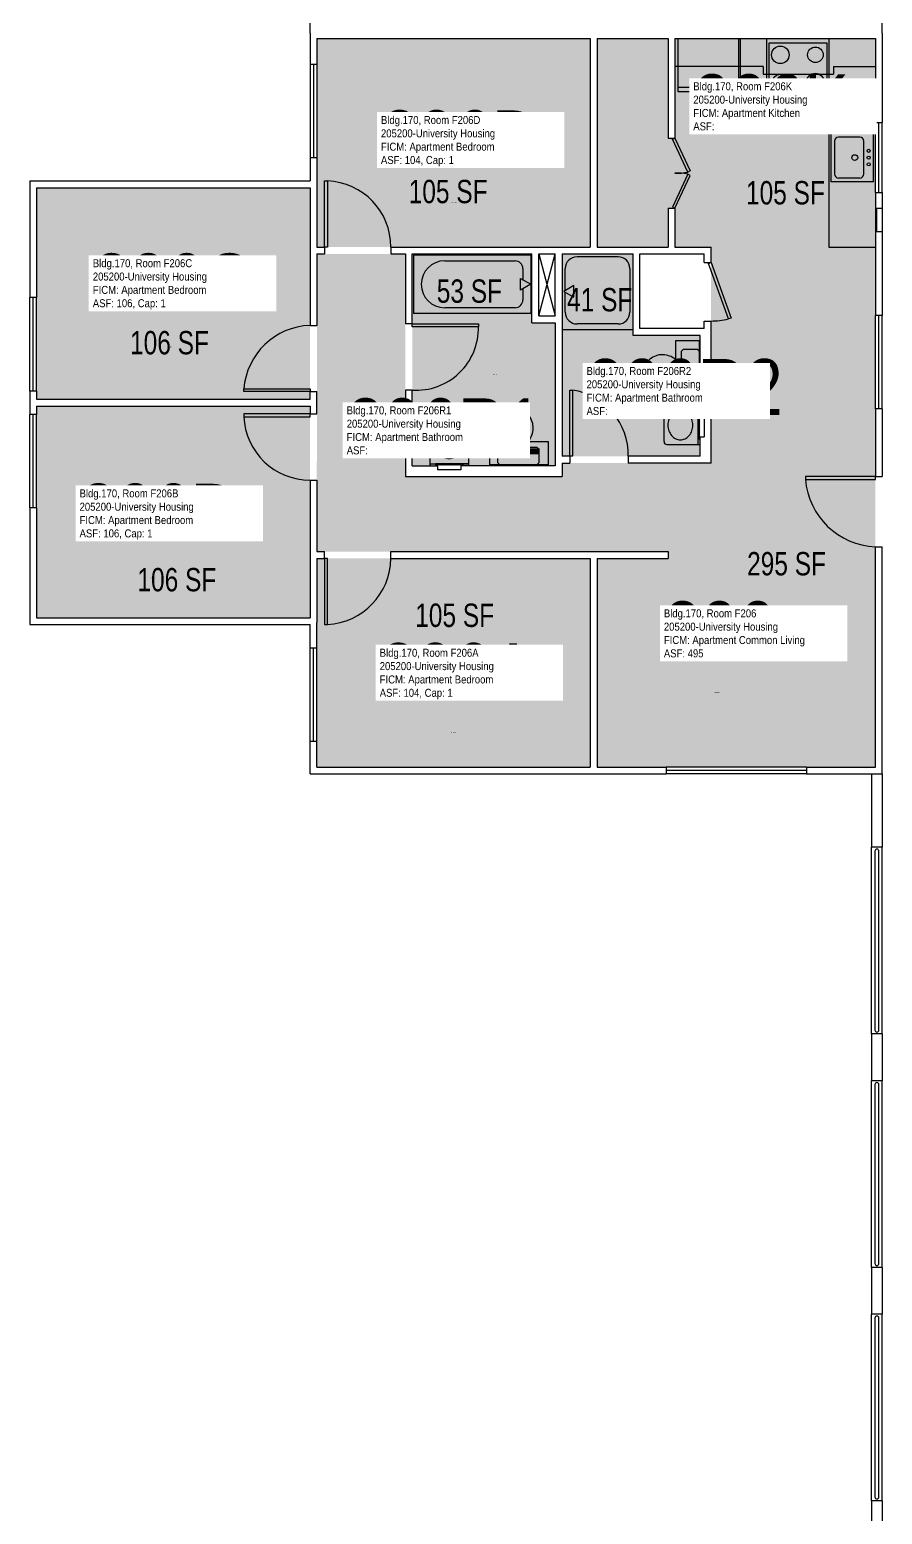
# Model space of a CAD drawing. Header units: inches. Extents: x -56 to 1185, y -144 to 3121.
# Drawn here: x -56 to 382, y 758 to 1521 of the extents above; entities that cross this region are included whole.
import ezdxf
from ezdxf.enums import TextEntityAlignment as Align

# ---------------------------------------------------------------- set-up
doc = ezdxf.new("R2010")
doc.units = ezdxf.units.IN
doc.header["$LTSCALE"] = 10
doc.header["$MEASUREMENT"] = 0
for name, color, linetype in [('A-DOOR', 2, 'CONTINUOUS'), ('A-FLOR', 3, 'CONTINUOUS'), ('A-GLAZ', 1, 'CONTINUOUS'), ('A-IDEN-RNUM', 7, 'CONTINUOUS'), ('A-IDEN-SNUM', 4, 'CONTINUOUS'), ('A-IDEN-VNUM', 4, 'CONTINUOUS'), ('A-WALL', 5, 'CONTINUOUS'), ('AREA-TEXT', 3, 'CONTINUOUS'), ('P-SANR-FIXT', 2, 'CONTINUOUS'), ('Rooms-Category-Color', 7, 'CONTINUOUS'), ('Rooms-College-Color', 7, 'CONTINUOUS'), ('Rooms-Department-Color', 7, 'CONTINUOUS'), ('Rooms-Division-Color', 7, 'CONTINUOUS'), ('Rooms-Information', 7, 'CONTINUOUS')]:
    doc.layers.add(name, color=color, linetype=linetype)
doc.styles.add('CP_AREA', font='arial.ttf', dxfattribs={"height": 15})
doc.styles.add('CP_ROOMSNUMBER', font='arial.ttf', dxfattribs={"height": 1})
doc.styles.add('CP_ROOMVNUMBER', font='arial.ttf', dxfattribs={"width": 0.85, "height": 0.075})

msp = doc.modelspace()

# ---------------------------------------------------------------- hatches: boundary and pattern name
at = {"layer": 'Rooms-Category-Color', "true_color": 0x728ef3}
for points in [[(91.05, 1408.98), (91.05, 1516.23), (231.55, 1516.23), (231.55, 1408.98)], [(235.03, 1516.24), (235.03, 1408.99), (271.53, 1408.99), (271.53, 1428.99), (275.03, 1428.99), (275.03, 1408.99), (378.03, 1408.99), (378.03, 1516.24), (275.03, 1516.24), (275.03, 1464.98), (271.53, 1464.99), (271.53, 1516.24), (235.03, 1516.24)], [(87.55, 1330.73), (87.55, 1439.48), (-52.95, 1439.48), (-52.95, 1330.73)], [(91.03, 1405.49), (91.02, 1252.49), (271.52, 1252.49), (271.52, 1248.99), (235.02, 1248.99), (235.02, 1141.74), (378.02, 1141.74), (378.03, 1408.99), (293.52, 1408.99), (293.52, 1297.99), (217.02, 1297.99), (217.02, 1290.99), (136.53, 1290.99), (136.53, 1405.49)], [(140.03, 1405.49), (140.03, 1296.49), (213.52, 1296.49), (213.52, 1370.11), (201.53, 1370.11), (201.53, 1405.49)], [(217.03, 1405.49), (217.02, 1301.49), (288.02, 1301.49), (288.02, 1363.61), (253.52, 1363.61), (253.53, 1405.49)], [(87.55, 1218.48), (87.55, 1327.23), (-52.95, 1327.23), (-52.95, 1218.48)], [(231.55, 1248.98), (231.55, 1141.73), (91.05, 1141.73), (91.05, 1248.98)]]:
    msp.add_hatch(color=171, dxfattribs=at).paths.add_polyline_path(points)
at = {"layer": 'Rooms-College-Color', "true_color": 0xadadad}
for points in [[(91.05, 1408.98), (91.05, 1516.23), (231.55, 1516.23), (231.55, 1408.98)], [(235.03, 1516.24), (235.03, 1408.99), (271.53, 1408.99), (271.53, 1428.99), (275.03, 1428.99), (275.03, 1408.99), (378.03, 1408.99), (378.03, 1516.24), (275.03, 1516.24), (275.03, 1464.98), (271.53, 1464.99), (271.53, 1516.24), (235.03, 1516.24)], [(87.55, 1330.73), (87.55, 1439.48), (-52.95, 1439.48), (-52.95, 1330.73)], [(91.03, 1405.49), (91.02, 1252.49), (271.52, 1252.49), (271.52, 1248.99), (235.02, 1248.99), (235.02, 1141.74), (378.02, 1141.74), (378.03, 1408.99), (293.52, 1408.99), (293.52, 1297.99), (217.02, 1297.99), (217.02, 1290.99), (136.53, 1290.99), (136.53, 1405.49)], [(140.03, 1405.49), (140.03, 1296.49), (213.52, 1296.49), (213.52, 1370.11), (201.53, 1370.11), (201.53, 1405.49)], [(217.03, 1405.49), (217.02, 1301.49), (288.02, 1301.49), (288.02, 1363.61), (253.52, 1363.61), (253.53, 1405.49)], [(87.55, 1218.48), (87.55, 1327.23), (-52.95, 1327.23), (-52.95, 1218.48)], [(231.55, 1248.98), (231.55, 1141.73), (91.05, 1141.73), (91.05, 1248.98)]]:
    msp.add_hatch(color=253, dxfattribs=at).paths.add_polyline_path(points)
at = {"layer": 'Rooms-Department-Color', "true_color": 0x604aed}
for points in [[(91.05, 1408.98), (91.05, 1516.23), (231.55, 1516.23), (231.55, 1408.98)], [(235.03, 1516.24), (235.03, 1408.99), (271.53, 1408.99), (271.53, 1428.99), (275.03, 1428.99), (275.03, 1408.99), (378.03, 1408.99), (378.03, 1516.24), (275.03, 1516.24), (275.03, 1464.98), (271.53, 1464.99), (271.53, 1516.24), (235.03, 1516.24)], [(87.55, 1330.73), (87.55, 1439.48), (-52.95, 1439.48), (-52.95, 1330.73)], [(91.03, 1405.49), (91.02, 1252.49), (271.52, 1252.49), (271.52, 1248.99), (235.02, 1248.99), (235.02, 1141.74), (378.02, 1141.74), (378.03, 1408.99), (293.52, 1408.99), (293.52, 1297.99), (217.02, 1297.99), (217.02, 1290.99), (136.53, 1290.99), (136.53, 1405.49)], [(140.03, 1405.49), (140.03, 1296.49), (213.52, 1296.49), (213.52, 1370.11), (201.53, 1370.11), (201.53, 1405.49)], [(217.03, 1405.49), (217.02, 1301.49), (288.02, 1301.49), (288.02, 1363.61), (253.52, 1363.61), (253.53, 1405.49)], [(87.55, 1218.48), (87.55, 1327.23), (-52.95, 1327.23), (-52.95, 1218.48)], [(231.55, 1248.98), (231.55, 1141.73), (91.05, 1141.73), (91.05, 1248.98)]]:
    msp.add_hatch(color=173, dxfattribs=at).paths.add_polyline_path(points)
at = {"layer": 'Rooms-Division-Color', "true_color": 0x604aed}
for points in [[(91.05, 1408.98), (91.05, 1516.23), (231.55, 1516.23), (231.55, 1408.98)], [(235.03, 1516.24), (235.03, 1408.99), (271.53, 1408.99), (271.53, 1428.99), (275.03, 1428.99), (275.03, 1408.99), (378.03, 1408.99), (378.03, 1516.24), (275.03, 1516.24), (275.03, 1464.98), (271.53, 1464.99), (271.53, 1516.24), (235.03, 1516.24)], [(87.55, 1330.73), (87.55, 1439.48), (-52.95, 1439.48), (-52.95, 1330.73)], [(91.03, 1405.49), (91.02, 1252.49), (271.52, 1252.49), (271.52, 1248.99), (235.02, 1248.99), (235.02, 1141.74), (378.02, 1141.74), (378.03, 1408.99), (293.52, 1408.99), (293.52, 1297.99), (217.02, 1297.99), (217.02, 1290.99), (136.53, 1290.99), (136.53, 1405.49)], [(140.03, 1405.49), (140.03, 1296.49), (213.52, 1296.49), (213.52, 1370.11), (201.53, 1370.11), (201.53, 1405.49)], [(217.03, 1405.49), (217.02, 1301.49), (288.02, 1301.49), (288.02, 1363.61), (253.52, 1363.61), (253.53, 1405.49)], [(87.55, 1218.48), (87.55, 1327.23), (-52.95, 1327.23), (-52.95, 1218.48)], [(231.55, 1248.98), (231.55, 1141.73), (91.05, 1141.73), (91.05, 1248.98)]]:
    msp.add_hatch(color=173, dxfattribs=at).paths.add_polyline_path(points)

# ---------------------------------------------------------------- linework, layer by layer
at = {"layer": 'A-DOOR'}
for p, q in [((273.74, 1464.39), (275.02, 1464.99)), ((281.62, 1447.54), (273.74, 1464.39)), ((275.02, 1464.99), (282.9, 1448.14)), ((95.02, 1442.99), (96.43, 1442.99)), ((95.02, 1408.99), (95.02, 1442.99)), ((96.43, 1442.99), (96.43, 1408.99)), ((281.62, 1446.43), (273.74, 1429.58)), ((275.02, 1428.99), (282.9, 1445.83)), ((282.9, 1448.14), (281.62, 1447.54)), ((282.9, 1445.83), (281.62, 1446.43)), ((273.74, 1429.58), (275.02, 1428.99)), ((96.43, 1408.99), (95.02, 1408.99)), ((292.19, 1400.5), (293.52, 1400.99)), ((302.49, 1372.03), (292.19, 1400.5)), ((293.52, 1400.99), (303.82, 1372.51)), ((140.02, 1369.49), (174.02, 1369.49)), ((140.02, 1368.07), (140.02, 1369.49)), ((174.02, 1368.07), (140.02, 1368.07)), ((174.02, 1369.49), (174.02, 1368.07)), ((303.82, 1372.51), (302.49, 1372.03)), ((53.52, 1336.15), (87.52, 1336.15)), ((53.52, 1334.74), (53.52, 1336.15)), ((87.52, 1336.15), (87.52, 1334.74)), ((221.02, 1335.49), (222.43, 1335.49)), ((221.02, 1301.49), (221.02, 1335.49)), ((222.43, 1335.49), (222.43, 1301.49)), ((87.52, 1334.74), (53.52, 1334.74)), ((53.52, 1323.24), (53.52, 1321.82)), ((87.52, 1323.24), (53.52, 1323.24)), ((53.52, 1321.82), (87.52, 1321.82)), ((87.52, 1321.82), (87.52, 1323.24)), ((222.43, 1301.49), (221.02, 1301.49)), ((342.02, 1290.99), (342.02, 1289.57)), ((378.02, 1290.99), (342.02, 1290.99)), ((378.02, 1289.57), (378.02, 1290.99)), ((342.02, 1289.57), (378.02, 1289.57)), ((95.02, 1248.99), (95.02, 1214.99)), ((96.43, 1248.99), (95.02, 1248.99)), ((96.43, 1214.99), (96.43, 1248.99)), ((95.02, 1214.99), (96.43, 1214.99))]:
    msp.add_line(p, q, dxfattribs=at)
for centre, radius, start, end in [((95.25, 1409.24), 33.77, 359.56724, 87.99501), ((276.18, 1472.66), 25.7, 267.39966, 282.20489), ((276.18, 1421.31), 25.7, 77.79511, 92.60034), ((88.84, 1333.33), 35.43, 92.13458, 175.42767), ((142.14, 1367.3), 31.88, 266.17917, 1.38308), ((292.59, 1417.52), 46.56, 271.13665, 282.26972), ((217.17, 1302.04), 33.85, 359.05527, 81.05134), ((87.47, 1323.21), 33.98, 182.35506, 270.08269), ((379.5, 1292.55), 37.6, 184.55195, 267.74769), ((94.64, 1249.32), 34.38, 272.99623, 359.44152)]:
    msp.add_arc(centre, radius, start, end, dxfattribs=at)
at = {"layer": 'A-FLOR'}
for p, q in [((205.02, 1373.61), (213.52, 1405.49)), ((205.02, 1405.49), (213.52, 1373.61)), ((377.77, 1098.5), (377.77, 1006.5)), ((379.77, 1006.5), (379.77, 1098.5)), ((377.77, 978.5), (377.77, 886.5)), ((379.77, 886.5), (379.77, 978.5)), ((377.77, 858.5), (377.77, 766.5)), ((379.77, 766.5), (379.77, 858.5))]:
    msp.add_line(p, q, dxfattribs=at)
for centre, start, end in [((378.77, 1098.5), 0, 180), ((378.77, 1006.5), 180, 0), ((378.77, 978.5), 0, 180), ((378.77, 886.5), 180, 0), ((378.77, 858.5), 0, 180), ((378.77, 766.5), 180, 0)]:
    msp.add_arc(centre, 1, start, end, dxfattribs=at)
at = {"layer": 'A-GLAZ'}
for p, q in [((87.52, 1502.99), (87.52, 1454.99)), ((89.27, 1502.99), (89.27, 1454.99)), ((91.02, 1502.99), (91.02, 1454.99)), ((378.02, 1436.99), (378.02, 1472.99)), ((379.77, 1436.99), (379.77, 1472.99)), ((381.52, 1436.99), (381.52, 1472.99)), ((-56.48, 1334.99), (-56.48, 1382.99)), ((-54.73, 1334.99), (-54.73, 1382.99)), ((-52.98, 1334.99), (-52.98, 1382.99)), ((378.02, 1325.86), (378.02, 1373.86)), ((379.77, 1325.86), (379.77, 1373.86)), ((381.52, 1325.86), (381.52, 1373.86)), ((-56.48, 1274.99), (-56.48, 1322.99)), ((-54.73, 1274.99), (-54.73, 1322.99)), ((-52.98, 1274.99), (-52.98, 1322.99)), ((87.52, 1154.99), (87.52, 1202.99)), ((89.27, 1154.99), (89.27, 1202.99)), ((91.02, 1154.99), (91.02, 1202.99)), ((342.52, 1141.74), (270.52, 1141.74)), ((342.52, 1139.99), (270.52, 1139.99)), ((342.52, 1138.24), (270.52, 1138.24))]:
    msp.add_line(p, q, dxfattribs=at)
at = {"layer": 'A-WALL'}
for p, q in [((381.52, 1518.99), (381.52, 1564.99)), ((87.52, 1518.99), (87.52, 1540.99)), ((87.52, 1518.99), (87.52, 1502.99)), ((381.52, 1518.99), (381.52, 1472.99)), ((91.02, 1516.24), (231.52, 1516.24)), ((91.02, 1516.24), (91.02, 1502.99)), ((231.52, 1516.24), (231.52, 1408.99)), ((235.02, 1516.24), (271.52, 1516.24)), ((235.02, 1516.24), (235.02, 1408.99)), ((271.52, 1516.24), (271.52, 1464.99)), ((275.02, 1516.24), (378.02, 1516.24)), ((275.02, 1516.24), (275.02, 1464.99)), ((378.02, 1516.24), (378.02, 1472.99)), ((87.52, 1502.99), (91.02, 1502.99)), ((378.02, 1472.99), (381.52, 1472.99)), ((271.52, 1464.99), (275.02, 1464.99)), ((87.52, 1454.99), (91.02, 1454.99)), ((87.52, 1454.99), (87.52, 1442.99)), ((91.02, 1454.99), (91.02, 1441.99)), ((-56.48, 1442.99), (-56.48, 1382.99)), ((-56.48, 1442.99), (87.52, 1442.99)), ((91.02, 1443.99), (91.02, 1408.99)), ((-52.98, 1439.49), (87.52, 1439.49)), ((-52.98, 1439.49), (-52.98, 1382.99)), ((87.52, 1439.49), (87.52, 1368.74)), ((378.02, 1436.99), (378.02, 1408.99)), ((378.02, 1436.99), (381.52, 1436.99)), ((381.52, 1436.99), (381.52, 1428.99)), ((271.52, 1428.99), (275.02, 1428.99)), ((271.52, 1428.99), (271.52, 1408.99)), ((275.02, 1428.99), (275.02, 1408.99)), ((378.52, 1428.99), (381.52, 1428.99)), ((378.52, 1428.99), (378.52, 1416.99)), ((381.52, 1428.99), (381.52, 1416.99)), ((378.52, 1416.99), (381.52, 1416.99)), ((381.52, 1416.99), (381.52, 1373.86)), ((91.02, 1408.99), (95.02, 1408.99)), ((91.02, 1405.49), (95.02, 1405.49)), ((91.02, 1405.49), (91.02, 1368.74)), ((95.02, 1408.99), (95.02, 1405.49)), ((129.02, 1408.99), (129.02, 1405.49)), ((129.02, 1408.99), (231.52, 1408.99)), ((129.02, 1405.49), (136.52, 1405.49)), ((136.52, 1405.49), (136.52, 1369.49)), ((140.02, 1369.49), (140.02, 1405.49)), ((140.02, 1405.49), (201.52, 1405.49)), ((201.52, 1370.11), (201.52, 1405.49)), ((205.02, 1373.61), (205.02, 1405.49)), ((205.02, 1405.49), (213.52, 1405.49)), ((213.52, 1373.61), (213.52, 1405.49)), ((217.02, 1405.49), (217.02, 1301.49)), ((217.02, 1405.49), (253.52, 1405.49)), ((235.02, 1408.99), (271.52, 1408.99)), ((253.52, 1363.61), (253.52, 1405.49)), ((257.02, 1367.11), (257.02, 1405.49)), ((257.02, 1405.49), (290.02, 1405.49)), ((275.02, 1408.99), (293.52, 1408.99)), ((290.02, 1400.99), (290.02, 1405.49)), ((293.52, 1400.99), (293.52, 1408.99)), ((378.02, 1408.99), (378.02, 1373.86)), ((290.02, 1400.99), (293.52, 1400.99)), ((-52.98, 1382.99), (-56.48, 1382.99)), ((381.52, 1373.86), (378.02, 1373.86)), ((87.52, 1368.74), (91.02, 1368.74)), ((140.02, 1369.49), (136.52, 1369.49)), ((201.52, 1370.11), (213.52, 1370.11)), ((205.02, 1373.61), (213.52, 1373.61)), ((213.52, 1370.11), (213.52, 1296.49)), ((290.02, 1367.11), (257.02, 1367.11)), ((290.02, 1367.11), (290.02, 1370.99)), ((290.02, 1370.99), (293.52, 1370.99)), ((293.52, 1297.99), (293.52, 1370.99)), ((288.02, 1363.61), (253.52, 1363.61)), ((288.02, 1323.49), (288.02, 1363.61)), ((140.02, 1335.49), (136.52, 1335.49)), ((136.52, 1335.49), (136.52, 1290.99)), ((140.02, 1296.49), (140.02, 1335.49)), ((-52.98, 1334.99), (-56.48, 1334.99)), ((-56.48, 1334.99), (-56.48, 1322.99)), ((-52.98, 1334.99), (-52.98, 1330.74)), ((-52.98, 1330.74), (87.52, 1330.74)), ((87.52, 1334.74), (91.02, 1334.74)), ((87.52, 1330.74), (87.52, 1334.74)), ((91.02, 1323.24), (91.02, 1334.74)), ((-52.98, 1322.99), (-56.48, 1322.99)), ((-52.98, 1327.24), (-52.98, 1322.99)), ((-52.98, 1327.24), (87.52, 1327.24)), ((87.52, 1327.24), (87.52, 1323.24)), ((87.52, 1323.24), (91.02, 1323.24)), ((288.02, 1323.49), (290.02, 1323.49)), ((290.02, 1323.49), (290.02, 1311.49)), ((378.02, 1325.86), (378.02, 1290.99)), ((381.52, 1325.86), (378.02, 1325.86)), ((381.52, 1325.86), (381.52, 1290.99)), ((288.02, 1301.49), (288.02, 1311.49)), ((288.02, 1311.49), (290.02, 1311.49)), ((221.02, 1301.49), (217.02, 1301.49)), ((217.02, 1297.99), (221.02, 1297.99)), ((217.02, 1297.99), (217.02, 1290.99)), ((221.02, 1301.49), (221.02, 1297.99)), ((251.02, 1301.49), (251.02, 1297.99)), ((288.02, 1301.49), (251.02, 1301.49)), ((293.52, 1297.99), (251.02, 1297.99)), ((136.52, 1290.99), (217.02, 1290.99)), ((140.02, 1296.49), (153.02, 1296.49)), ((153.02, 1296.49), (153.02, 1294.49)), ((165.02, 1294.49), (153.02, 1294.49)), ((213.52, 1296.49), (165.02, 1296.49)), ((165.02, 1296.49), (165.02, 1294.49)), ((378.02, 1290.99), (381.52, 1290.99)), ((87.52, 1289.24), (91.02, 1289.24)), ((87.52, 1289.24), (87.52, 1218.49)), ((91.02, 1289.24), (91.02, 1252.49)), ((-52.98, 1274.99), (-56.48, 1274.99)), ((-56.48, 1274.99), (-56.48, 1214.99)), ((-52.98, 1274.99), (-52.98, 1218.49)), ((91.02, 1252.49), (95.02, 1252.49)), ((95.02, 1248.99), (95.02, 1252.49)), ((129.02, 1248.99), (129.02, 1252.49)), ((129.02, 1252.49), (271.52, 1252.49)), ((271.52, 1252.49), (271.52, 1248.99)), ((378.02, 1141.74), (378.02, 1254.99)), ((378.02, 1254.99), (381.52, 1254.99)), ((381.52, 1138.24), (381.52, 1254.99)), ((91.02, 1248.99), (91.02, 1215.99)), ((91.02, 1248.99), (95.02, 1248.99)), ((129.02, 1248.99), (231.52, 1248.99)), ((231.52, 1248.99), (231.52, 1141.74)), ((235.02, 1248.99), (271.52, 1248.99)), ((235.02, 1248.99), (235.02, 1141.74)), ((-56.48, 1214.99), (87.52, 1214.99)), ((-52.98, 1218.49), (87.52, 1218.49)), ((87.52, 1202.99), (87.52, 1214.99)), ((91.02, 1202.99), (91.02, 1215.99)), ((87.52, 1202.99), (91.02, 1202.99)), ((87.52, 1154.99), (91.02, 1154.99)), ((87.52, 1138.24), (87.52, 1154.99)), ((91.02, 1141.74), (91.02, 1154.99)), ((87.52, 1138.24), (270.52, 1138.24)), ((91.02, 1141.74), (231.52, 1141.74)), ((235.02, 1141.74), (270.52, 1141.74)), ((270.52, 1141.74), (270.52, 1138.24)), ((342.52, 1141.74), (378.02, 1141.74)), ((342.52, 1141.74), (342.52, 1138.24)), ((342.52, 1138.24), (381.52, 1138.24)), ((376.02, 1138.24), (376.02, 1100.5)), ((381.52, 1138.24), (381.52, 1100.5)), ((376.02, 1004.5), (376.02, 1100.5)), ((381.52, 1100.5), (376.02, 1100.5)), ((381.52, 1004.5), (381.52, 1100.5)), ((376.02, 1004.5), (376.02, 980.5)), ((381.52, 1004.5), (376.02, 1004.5)), ((381.52, 1004.5), (381.52, 980.5)), ((376.02, 884.5), (376.02, 980.5)), ((381.52, 980.5), (376.02, 980.5)), ((381.52, 884.5), (381.52, 980.5)), ((376.02, 884.5), (376.02, 860.5)), ((381.52, 884.5), (376.02, 884.5)), ((381.52, 884.5), (381.52, 860.5)), ((381.52, 860.5), (376.02, 860.5)), ((376.02, 764.5), (376.02, 860.5)), ((381.52, 764.5), (381.52, 860.5)), ((376.02, 764.5), (376.02, 740.5)), ((381.52, 764.5), (376.02, 764.5)), ((381.52, 764.5), (381.52, 740.5))]:
    msp.add_line(p, q, dxfattribs=at)
at = {"layer": 'P-SANR-FIXT'}
for p, q in [((276.64, 1488.74), (276.64, 1516.24)), ((276.64, 1516.24), (307.64, 1516.24)), ((307.64, 1516.24), (307.64, 1488.74)), ((308.64, 1492.24), (308.64, 1516.24)), ((322.15, 1492.24), (322.15, 1516.24)), ((353.15, 1513.82), (323.15, 1513.82)), ((323.15, 1513.82), (323.15, 1487.82)), ((353.15, 1487.82), (353.15, 1513.82)), ((354.02, 1516.24), (354.02, 1408.99)), ((320.39, 1501.82), (275.02, 1501.82)), ((320.39, 1501.82), (320.39, 1497.82)), ((320.39, 1497.82), (356.39, 1497.82)), ((356.39, 1501.82), (356.39, 1497.82)), ((356.39, 1501.82), (378.02, 1501.82)), ((307.64, 1490.99), (276.64, 1490.99)), ((307.64, 1488.74), (276.64, 1488.74)), ((308.64, 1492.24), (322.15, 1492.24)), ((323.15, 1487.82), (353.15, 1487.82)), ((355.02, 1467.48), (355.02, 1442.48)), ((377.02, 1467.48), (355.02, 1467.48)), ((370.02, 1465.48), (359.02, 1465.48)), ((377.02, 1442.48), (377.02, 1467.48)), ((357.02, 1463.48), (357.02, 1446.48)), ((372.02, 1446.48), (372.02, 1463.48)), ((377.02, 1442.48), (355.02, 1442.48)), ((370.02, 1444.48), (359.02, 1444.48)), ((140.64, 1404.86), (140.64, 1374.86)), ((200.89, 1404.86), (140.64, 1404.86)), ((200.89, 1404.86), (200.89, 1374.86)), ((354.02, 1408.99), (378.02, 1408.99)), ((156.71, 1401.91), (192.86, 1401.91)), ((196.88, 1397.89), (196.88, 1392.18)), ((218.68, 1386.68), (218.68, 1397.99)), ((245.85, 1403.99), (224.68, 1403.99)), ((251.85, 1397.99), (251.85, 1375.49)), ((195.7, 1392.86), (200.89, 1389.86)), ((195.7, 1386.86), (195.7, 1392.86)), ((200.89, 1389.86), (195.7, 1386.86)), ((223.11, 1389.24), (217.91, 1386.24)), ((223.11, 1383.24), (223.11, 1389.24)), ((196.88, 1387.54), (196.88, 1381.83)), ((217.91, 1386.24), (223.11, 1383.24)), ((218.68, 1375.49), (218.68, 1385.79)), ((200.89, 1374.86), (140.64, 1374.86)), ((192.86, 1377.81), (156.71, 1377.81)), ((217.02, 1366.61), (253.52, 1366.61)), ((245.85, 1369.49), (224.68, 1369.49)), ((275.42, 1330.99), (275.42, 1360.99)), ((275.42, 1360.99), (287.42, 1360.99)), ((287.42, 1360.99), (287.42, 1330.99)), ((278.42, 1355.49), (279.42, 1356.49)), ((278.42, 1351.99), (278.42, 1355.49)), ((279.4, 1348.54), (278.42, 1351.99)), ((279.42, 1356.49), (286.42, 1356.49)), ((286.42, 1356.49), (287.42, 1355.49)), ((287.42, 1355.49), (287.42, 1336.49)), ((278.42, 1339.99), (279.42, 1343.49)), ((279.42, 1343.49), (279.42, 1348.43)), ((278.42, 1336.66), (278.42, 1339.99)), ((279.42, 1335.49), (278.54, 1336.36)), ((286.42, 1335.49), (279.42, 1335.49)), ((287.42, 1336.49), (286.42, 1335.49)), ((287.42, 1330.99), (275.42, 1330.99)), ((269.39, 1308.99), (269.39, 1325.99)), ((270.89, 1327.49), (288.02, 1327.49)), ((286.89, 1327.49), (286.89, 1310.49)), ((286.89, 1307.49), (286.89, 1327.49)), ((286.89, 1324.49), (287.39, 1324.49)), ((287.39, 1324.49), (287.39, 1310.49)), ((149.02, 1313.61), (149.02, 1296.49)), ((150.52, 1315.11), (167.52, 1315.11)), ((169.02, 1313.61), (169.02, 1296.49)), ((179.89, 1309.11), (209.89, 1309.11)), ((179.89, 1297.11), (179.89, 1309.11)), ((184.02, 1305.11), (184.9, 1305.99)), ((184.02, 1298.11), (184.02, 1305.11)), ((185.19, 1306.11), (188.52, 1306.11)), ((188.52, 1306.11), (191.96, 1305.13)), ((192.08, 1305.11), (196.96, 1305.11)), ((197.07, 1305.13), (200.52, 1306.11)), ((200.52, 1306.11), (204.02, 1306.11)), ((204.02, 1306.11), (204.9, 1305.23)), ((209.89, 1309.11), (209.89, 1297.11)), ((270.89, 1307.49), (288.02, 1307.49)), ((286.89, 1310.49), (287.39, 1310.49)), ((149.02, 1297.61), (169.02, 1297.61)), ((152.02, 1297.61), (152.02, 1297.11)), ((169.02, 1297.61), (152.02, 1297.61)), ((166.02, 1297.61), (166.02, 1297.11)), ((185.02, 1297.11), (184.02, 1298.11)), ((205.02, 1298.11), (204.02, 1297.11)), ((205.02, 1304.94), (205.02, 1298.11)), ((166.02, 1297.11), (152.02, 1297.11)), ((209.89, 1297.11), (179.89, 1297.11)), ((204.02, 1297.11), (185.02, 1297.11))]:
    msp.add_line(p, q, dxfattribs=at)
for centre, radius in [((329.15, 1507.82), 4.5), ((347.15, 1507.82), 4), ((329.15, 1493.82), 4), ((347.15, 1493.82), 4.5), ((374.52, 1458.48), 0.791), ((367.39, 1454.99), 1.5), ((374.52, 1454.98), 0.791), ((374.52, 1451.48), 0.791)]:
    msp.add_circle(centre, radius, dxfattribs=at)
for centre, radius, start, end in [((359.02, 1463.48), 2, 90, 180), ((370.02, 1463.48), 2, 0, 90), ((359.02, 1446.48), 2, 180, 270), ((370.02, 1446.48), 2, 270, 0), ((156.71, 1389.86), 12.05, 90, 270), ((192.86, 1397.89), 4.02, 0, 90), ((224.68, 1397.99), 6, 90, 180), ((245.85, 1397.99), 6, 0, 90), ((192.86, 1381.83), 4.02, 270, 0), ((224.68, 1375.49), 6, 180, 270), ((245.85, 1375.49), 6, 270, 0), ((267.14, 1345.27), 7.89, 129.47246, 153.29881), ((268.64, 1343.45), 10.24, 108.83538, 129.47246), ((268.09, 1345.06), 8.55, 86.22456, 108.83538), ((268.65, 1342.41), 11.18, 71.16462, 90), ((269.25, 1344.16), 9.33, 50.52754, 71.16462), ((270.17, 1345.27), 7.89, 26.70119, 50.52754), ((265.72, 1345.99), 6.3, 153.29881, 180), ((265.72, 1345.99), 6.3, 180, 206.70119), ((267.14, 1346.7), 7.89, 206.70119, 230.52754), ((270.17, 1346.7), 7.89, 309.47246, 333.29881), ((271.58, 1345.99), 6.3, 0, 26.70119), ((271.58, 1345.99), 6.3, 333.29881, 0), ((279, 1348.43), 0.418, 0, 15.9454), ((268.05, 1347.81), 9.33, 230.52754, 251.16462), ((268.65, 1349.56), 11.18, 251.16462, 270), ((268.65, 1349.56), 11.18, 270, 288.83538), ((269.25, 1347.81), 9.33, 288.83538, 309.47246), ((278.84, 1336.66), 0.418, 180, 225), ((196.34, 1316.47), 9.33, 140.52754, 161.16462), ((195.23, 1317.39), 7.89, 116.70119, 140.52754), ((194.52, 1318.81), 6.3, 90, 116.70119), ((194.52, 1318.81), 6.3, 63.29881, 90), ((193.81, 1317.39), 7.89, 39.47246, 63.29881), ((191.99, 1315.89), 10.24, 18.83538, 39.47246), ((270.89, 1325.99), 1.5, 90, 180), ((280.39, 1317.49), 9, 160.77064, 180), ((279.12, 1317.93), 7.65, 139.89909, 160.77064), ((278.31, 1318.61), 6.59, 116.19159, 139.89909), ((277.79, 1319.67), 5.42, 90, 116.19159), ((277.79, 1319.67), 5.42, 63.80841, 90), ((277.27, 1318.61), 6.59, 40.10091, 63.80841), ((276.46, 1317.93), 7.65, 19.22936, 40.10091), ((275.19, 1317.49), 9, 0, 19.22936), ((150.52, 1313.61), 1.5, 90, 180), ((158.57, 1305.38), 7.65, 109.22936, 130.10091), ((159.02, 1304.11), 9, 90, 109.22936), ((159.02, 1304.11), 9, 70.77064, 90), ((159.46, 1305.38), 7.65, 49.89909, 70.77064), ((167.52, 1313.61), 1.5, 0, 90), ((198.09, 1315.88), 11.18, 161.16462, 180), ((198.09, 1315.88), 11.18, 180, 198.83538), ((190.94, 1315.88), 11.18, 341.16462, 0), ((193.59, 1316.44), 8.55, 356.22456, 18.83538), ((280.39, 1317.49), 9, 180, 199.22936), ((279.12, 1317.04), 7.65, 199.22936, 220.10091), ((276.46, 1317.04), 7.65, 319.89909, 340.77064), ((275.19, 1317.49), 9, 340.77064, 0), ((156.84, 1306.71), 5.42, 153.80841, 180), ((156.84, 1306.71), 5.42, 180, 206.19159), ((157.89, 1306.19), 6.59, 130.10091, 153.80841), ((160.14, 1306.19), 6.59, 26.19159, 49.89909), ((161.2, 1306.71), 5.42, 0, 26.19159), ((161.2, 1306.71), 5.42, 333.80841, 0), ((185.19, 1305.69), 0.418, 90, 135), ((196.34, 1315.28), 9.33, 198.83538, 219.47246), ((195.23, 1314.36), 7.89, 219.47246, 243.29881), ((194.52, 1312.95), 6.3, 243.29881, 270), ((192.08, 1305.53), 0.418, 254.0546, 270), ((194.52, 1312.95), 6.3, 270, 296.70119), ((196.96, 1305.53), 0.418, 270, 285.9454), ((193.81, 1314.36), 7.89, 296.70119, 320.52754), ((192.69, 1315.28), 9.33, 320.52754, 341.16462), ((204.6, 1304.94), 0.418, 0, 45), ((270.89, 1308.99), 1.5, 180, 270), ((278.31, 1316.36), 6.59, 220.10091, 243.80841), ((277.79, 1315.3), 5.42, 243.80841, 270), ((277.79, 1315.3), 5.42, 270, 296.19159), ((277.27, 1316.36), 6.59, 296.19159, 319.89909), ((157.89, 1307.23), 6.59, 206.19159, 229.89909), ((158.57, 1308.04), 7.65, 229.89909, 250.77064), ((159.02, 1309.31), 9, 250.77064, 270), ((159.02, 1309.31), 9, 270, 289.22936), ((159.46, 1308.04), 7.65, 289.22936, 310.10091), ((160.14, 1307.23), 6.59, 310.10091, 333.80841)]:
    msp.add_arc(centre, radius, start, end, dxfattribs=at)

# ---------------------------------------------------------------- texts
at = {"layer": 'A-IDEN-RNUM', "style": 'CP_ROOMSNUMBER'}
for s, rotation, p in [('0206-K0', 0.34821, (309.36, 1482.12)), ('0206-D0', 0.26878, (159.77, 1431.8)), ('0206-C0', 0.23604, (13.98, 1357.43)), ('0206-R1', 0.34821, (181.54, 1343.19)), ('0206-R2', 0.34821, (243.74, 1344.18)), ('0206-B0', 0.26878, (5.12, 1238.7)), ('0206-00', 0.26878, (295.34, 1179.83)), ('0206-A0', 0.23604, (159.87, 1159.39))]:
    msp.add_text(s, height=0.36, rotation=rotation, dxfattribs=at).set_placement(p)
at = {"layer": 'A-IDEN-SNUM', "style": 'CP_ROOMSNUMBER'}
for s, rotation, p in [('1700F206K0', 0.34821, (309.36, 1482.12)), ('1700F206D0', 0.26878, (159.77, 1431.8)), ('1700F206C0', 0.23604, (13.98, 1357.43)), ('1700F206R1', 0.34821, (181.54, 1343.19)), ('1700F206R2', 0.34821, (243.74, 1344.18)), ('1700F206B0', 0.26878, (5.12, 1238.7)), ('1700F20600', 0.26878, (295.34, 1179.83)), ('1700F206A0', 0.23604, (159.87, 1159.39))]:
    msp.add_text(s, height=0.36, rotation=rotation, dxfattribs=at).set_placement(p)
at = {"layer": 'A-IDEN-VNUM', "style": 'CP_ROOMVNUMBER', "width": 0.85}
for s, p in [('206K', (284.42, 1468.95)), ('206D', (123.97, 1450.44)), ('206C', (-24.06, 1376.83)), ('206R2', (229.58, 1322.62)), ('206R1', (106.37, 1302.38)), ('206B', (-30.86, 1258.52)), ('206', (269.31, 1198.04)), ('206A', (123.33, 1176.59))]:
    msp.add_text(s, height=28.8, dxfattribs=at).set_placement(p)
at = {"layer": 'AREA-TEXT', "style": 'CP_AREA', "width": 0.75}
for s, p in [('105 SF', (158.48, 1437.55)), ('105 SF', (331.76, 1436.92)), ('53 SF', (169.41, 1386.36)), ('41 SF', (236.35, 1381.94)), ('106 SF', (15.33, 1359.85)), ('295 SF', (332.34, 1246.24)), ('106 SF', (19.12, 1238.03)), ('105 SF', (161.83, 1219.73))]:
    msp.add_text(s, height=12, dxfattribs=at).set_placement(p, align=Align.MIDDLE_CENTER)

# ---------------------------------------------------------------- next in the draw order: texts
at = {"layer": 'Rooms-Information', "char_height": 4.1143, "width": 92.16, "attachment_point": 7, "style": 'CP_ROOMVNUMBER', "bg_fill": 3, "box_fill_scale": 1.5, "bg_fill_color": 256, "bg_fill_true_color": 13158600, "bg_fill_transparency": 0}
for s, insert in [('Bldg.170, Room F206K^M^J205200-University Housing^M^JFICM: Apartment Kitchen^M^JASF: ', (284.42, 1468.95)), ('Bldg.170, Room F206D^M^J205200-University Housing^M^JFICM: Apartment Bedroom^M^JASF: 104, Cap: 1', (123.97, 1450.44)), ('Bldg.170, Room F206C^M^J205200-University Housing^M^JFICM: Apartment Bedroom^M^JASF: 106, Cap: 1', (-24.06, 1376.83)), ('Bldg.170, Room F206R2^M^J205200-University Housing^M^JFICM: Apartment Bathroom^M^JASF: ', (229.58, 1322.62)), ('Bldg.170, Room F206R1^M^J205200-University Housing^M^JFICM: Apartment Bathroom^M^JASF: ', (106.37, 1302.38)), ('Bldg.170, Room F206B^M^J205200-University Housing^M^JFICM: Apartment Bedroom^M^JASF: 106, Cap: 1', (-30.86, 1258.52)), ('Bldg.170, Room F206^M^J205200-University Housing^M^JFICM: Apartment Common Living^M^JASF: 495', (269.31, 1198.04)), ('Bldg.170, Room F206A^M^J205200-University Housing^M^JFICM: Apartment Bedroom^M^JASF: 104, Cap: 1', (123.33, 1176.59))]:
    msp.add_mtext(s, dxfattribs=dict(at, insert=insert))

doc.saveas('drawing.dxf')
